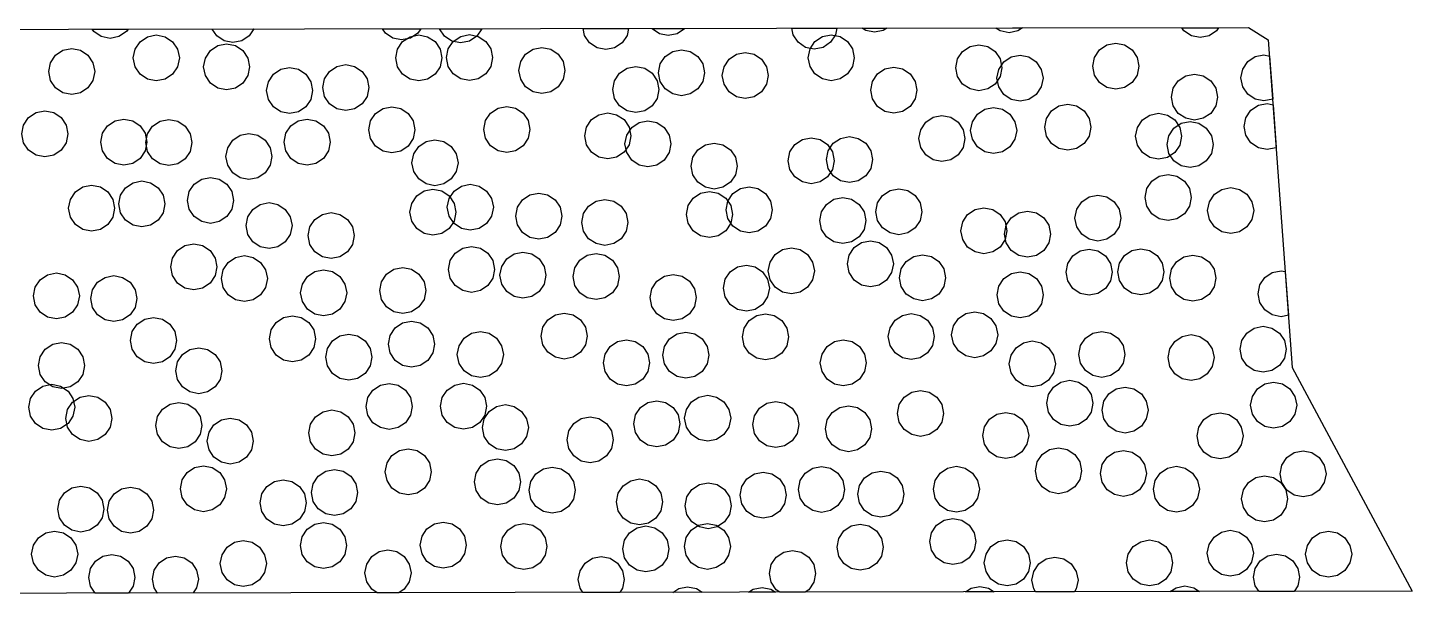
# Model space of a CAD drawing. Header units: millimetres. Extents: x 2 to 154, y 0 to 88.
# Drawn here: x 34.68 to 58.74, y 78.01 to 87.88 of the extents above; entities that cross this region are included whole.
import ezdxf

# ---------------------------------------------------------------- set-up
doc = ezdxf.new("R2010")
doc.units = ezdxf.units.MM
doc.layers.add('BORDER', color=3, linetype='Continuous')

msp = doc.modelspace()

# ---------------------------------------------------------------- linework, layer by layer
for points in [[(36.422, 87.856), (36.393, 87.813), (36.263, 87.726), (36.11, 87.696), (35.957, 87.726), (35.827, 87.813), (35.799, 87.856), (36.422, 87.856)], [(38.607, 87.859), (38.527, 87.74), (38.397, 87.653), (38.244, 87.623), (38.091, 87.653), (37.962, 87.74), (37.883, 87.858), (38.607, 87.859)], [(41.511, 87.863), (41.458, 87.785), (41.329, 87.698), (41.176, 87.668), (41.022, 87.698), (40.893, 87.785), (40.841, 87.862), (41.511, 87.863)], [(42.571, 87.864), (42.485, 87.735), (42.355, 87.648), (42.202, 87.618), (42.049, 87.648), (41.919, 87.735), (41.833, 87.863), (42.571, 87.864)], [(45.118, 87.868), (45.095, 87.748), (45.008, 87.619), (44.878, 87.532), (44.725, 87.501), (44.572, 87.532), (44.442, 87.619), (44.356, 87.748), (44.332, 87.867), (45.118, 87.868)], [(46.099, 87.869), (46.094, 87.862), (45.964, 87.775), (45.811, 87.745), (45.658, 87.775), (45.528, 87.862), (45.524, 87.868), (46.099, 87.869)], [(48.74, 87.872), (48.717, 87.757), (48.63, 87.627), (48.501, 87.54), (48.347, 87.51), (48.194, 87.54), (48.065, 87.627), (47.978, 87.757), (47.955, 87.871), (48.74, 87.872)], [(49.61, 87.874), (49.547, 87.831), (49.394, 87.801), (49.241, 87.831), (49.178, 87.873), (49.61, 87.874)], [(51.964, 87.877), (51.887, 87.825), (51.733, 87.794), (51.58, 87.825), (51.504, 87.876), (51.964, 87.877)], [(55.374, 87.881), (55.338, 87.827), (55.208, 87.741), (55.055, 87.71), (54.902, 87.741), (54.772, 87.827), (54.737, 87.88), (55.374, 87.881)], [(37.283, 87.201), (37.196, 87.072), (37.067, 86.985), (36.913, 86.955), (36.76, 86.985), (36.631, 87.072), (36.544, 87.201), (36.513, 87.355), (36.544, 87.508), (36.631, 87.637), (36.76, 87.724), (36.913, 87.755), (37.067, 87.724), (37.196, 87.637), (37.283, 87.508), (37.313, 87.355), (37.283, 87.201)], [(38.504, 87.048), (38.418, 86.918), (38.288, 86.831), (38.135, 86.801), (37.982, 86.831), (37.852, 86.918), (37.765, 87.048), (37.735, 87.201), (37.765, 87.354), (37.852, 87.484), (37.982, 87.57), (38.135, 87.601), (38.288, 87.57), (38.418, 87.484), (38.504, 87.354), (38.535, 87.201), (38.504, 87.048)], [(41.845, 87.203), (41.758, 87.073), (41.628, 86.986), (41.475, 86.956), (41.322, 86.986), (41.192, 87.073), (41.105, 87.203), (41.075, 87.356), (41.105, 87.509), (41.192, 87.639), (41.322, 87.725), (41.475, 87.756), (41.628, 87.725), (41.758, 87.639), (41.845, 87.509), (41.875, 87.356), (41.845, 87.203)], [(42.725, 87.208), (42.639, 87.079), (42.509, 86.992), (42.356, 86.961), (42.203, 86.992), (42.073, 87.079), (41.986, 87.208), (41.956, 87.361), (41.986, 87.515), (42.073, 87.644), (42.203, 87.731), (42.356, 87.761), (42.509, 87.731), (42.639, 87.644), (42.725, 87.515), (42.756, 87.361), (42.725, 87.208)], [(49.013, 87.207), (48.926, 87.077), (48.796, 86.99), (48.643, 86.96), (48.49, 86.99), (48.36, 87.077), (48.274, 87.207), (48.243, 87.36), (48.274, 87.513), (48.36, 87.643), (48.49, 87.729), (48.643, 87.76), (48.796, 87.729), (48.926, 87.643), (49.013, 87.513), (49.043, 87.36), (49.013, 87.207)], [(53.957, 87.058), (53.87, 86.928), (53.741, 86.842), (53.587, 86.811), (53.434, 86.842), (53.305, 86.928), (53.218, 87.058), (53.187, 87.211), (53.218, 87.364), (53.305, 87.494), (53.434, 87.581), (53.587, 87.611), (53.741, 87.581), (53.87, 87.494), (53.957, 87.364), (53.987, 87.211), (53.957, 87.058)], [(35.811, 86.965), (35.724, 86.835), (35.595, 86.748), (35.442, 86.718), (35.289, 86.748), (35.159, 86.835), (35.072, 86.965), (35.042, 87.118), (35.072, 87.271), (35.159, 87.401), (35.289, 87.488), (35.442, 87.518), (35.595, 87.488), (35.724, 87.401), (35.811, 87.271), (35.842, 87.118), (35.811, 86.965)], [(43.984, 86.986), (43.897, 86.856), (43.767, 86.769), (43.614, 86.739), (43.461, 86.769), (43.331, 86.856), (43.245, 86.986), (43.214, 87.139), (43.245, 87.292), (43.331, 87.422), (43.461, 87.508), (43.614, 87.539), (43.767, 87.508), (43.897, 87.422), (43.984, 87.292), (44.014, 87.139), (43.984, 86.986)], [(46.409, 86.946), (46.323, 86.816), (46.193, 86.73), (46.04, 86.699), (45.887, 86.73), (45.757, 86.816), (45.67, 86.946), (45.64, 87.099), (45.67, 87.252), (45.757, 87.382), (45.887, 87.469), (46.04, 87.499), (46.193, 87.469), (46.323, 87.382), (46.409, 87.252), (46.44, 87.099), (46.409, 86.946)], [(47.518, 86.897), (47.432, 86.767), (47.302, 86.68), (47.149, 86.65), (46.996, 86.68), (46.866, 86.767), (46.779, 86.897), (46.749, 87.05), (46.779, 87.203), (46.866, 87.333), (46.996, 87.42), (47.149, 87.45), (47.302, 87.42), (47.432, 87.333), (47.518, 87.203), (47.549, 87.05), (47.518, 86.897)], [(51.578, 87.032), (51.491, 86.902), (51.361, 86.816), (51.208, 86.785), (51.055, 86.816), (50.925, 86.902), (50.839, 87.032), (50.808, 87.185), (50.839, 87.338), (50.925, 87.468), (51.055, 87.555), (51.208, 87.585), (51.361, 87.555), (51.491, 87.468), (51.578, 87.338), (51.608, 87.185), (51.578, 87.032)], [(52.293, 86.851), (52.206, 86.721), (52.076, 86.635), (51.923, 86.604), (51.77, 86.635), (51.64, 86.721), (51.554, 86.851), (51.523, 87.004), (51.554, 87.157), (51.64, 87.287), (51.77, 87.374), (51.923, 87.404), (52.076, 87.374), (52.206, 87.287), (52.293, 87.157), (52.323, 87.004), (52.293, 86.851)], [(56.314, 86.638), (56.163, 86.608), (56.01, 86.639), (55.881, 86.725), (55.794, 86.855), (55.763, 87.008), (55.794, 87.161), (55.881, 87.291), (56.01, 87.378), (56.163, 87.408), (56.259, 87.389), (56.314, 86.638)], [(39.6, 86.635), (39.513, 86.505), (39.384, 86.419), (39.23, 86.388), (39.077, 86.419), (38.948, 86.505), (38.861, 86.635), (38.83, 86.788), (38.861, 86.941), (38.948, 87.071), (39.077, 87.158), (39.23, 87.188), (39.384, 87.158), (39.513, 87.071), (39.6, 86.941), (39.63, 86.788), (39.6, 86.635)], [(40.575, 86.686), (40.488, 86.556), (40.358, 86.47), (40.205, 86.439), (40.052, 86.47), (39.922, 86.556), (39.835, 86.686), (39.805, 86.839), (39.835, 86.992), (39.922, 87.122), (40.052, 87.209), (40.205, 87.239), (40.358, 87.209), (40.488, 87.122), (40.575, 86.992), (40.605, 86.839), (40.575, 86.686)], [(45.617, 86.653), (45.53, 86.523), (45.4, 86.436), (45.247, 86.406), (45.094, 86.436), (44.964, 86.523), (44.878, 86.653), (44.847, 86.806), (44.878, 86.959), (44.964, 87.088), (45.094, 87.175), (45.247, 87.206), (45.4, 87.175), (45.53, 87.088), (45.617, 86.959), (45.647, 86.806), (45.617, 86.653)], [(50.099, 86.642), (50.012, 86.513), (49.882, 86.426), (49.729, 86.395), (49.576, 86.426), (49.446, 86.513), (49.359, 86.642), (49.329, 86.795), (49.359, 86.948), (49.446, 87.078), (49.576, 87.165), (49.729, 87.195), (49.882, 87.165), (50.012, 87.078), (50.099, 86.948), (50.129, 86.795), (50.099, 86.642)], [(55.325, 86.522), (55.238, 86.392), (55.108, 86.306), (54.955, 86.275), (54.802, 86.306), (54.672, 86.392), (54.585, 86.522), (54.555, 86.675), (54.585, 86.828), (54.672, 86.958), (54.802, 87.045), (54.955, 87.075), (55.108, 87.045), (55.238, 86.958), (55.325, 86.828), (55.355, 86.675), (55.325, 86.522)], [(35.346, 85.882), (35.26, 85.753), (35.13, 85.666), (34.977, 85.635), (34.824, 85.666), (34.694, 85.753), (34.607, 85.882), (34.577, 86.035), (34.607, 86.188), (34.694, 86.318), (34.824, 86.405), (34.977, 86.435), (35.13, 86.405), (35.26, 86.318), (35.346, 86.188), (35.377, 86.035), (35.346, 85.882)], [(41.376, 85.954), (41.29, 85.824), (41.16, 85.737), (41.007, 85.707), (40.854, 85.737), (40.724, 85.824), (40.637, 85.954), (40.607, 86.107), (40.637, 86.26), (40.724, 86.39), (40.854, 86.477), (41.007, 86.507), (41.16, 86.477), (41.29, 86.39), (41.376, 86.26), (41.407, 86.107), (41.376, 85.954)], [(43.373, 85.96), (43.287, 85.83), (43.157, 85.743), (43.004, 85.713), (42.851, 85.743), (42.721, 85.83), (42.634, 85.96), (42.604, 86.113), (42.634, 86.266), (42.721, 86.396), (42.851, 86.482), (43.004, 86.513), (43.157, 86.482), (43.287, 86.396), (43.373, 86.266), (43.404, 86.113), (43.373, 85.96)], [(45.128, 85.847), (45.041, 85.717), (44.911, 85.63), (44.758, 85.6), (44.605, 85.63), (44.475, 85.717), (44.389, 85.847), (44.358, 86), (44.389, 86.153), (44.475, 86.283), (44.605, 86.369), (44.758, 86.4), (44.911, 86.369), (45.041, 86.283), (45.128, 86.153), (45.158, 86), (45.128, 85.847)], [(51.835, 85.941), (51.748, 85.811), (51.618, 85.724), (51.465, 85.694), (51.312, 85.724), (51.182, 85.811), (51.096, 85.941), (51.065, 86.094), (51.096, 86.247), (51.182, 86.377), (51.312, 86.463), (51.465, 86.494), (51.618, 86.463), (51.748, 86.377), (51.835, 86.247), (51.865, 86.094), (51.835, 85.941)], [(53.122, 85.998), (53.036, 85.868), (52.906, 85.781), (52.753, 85.751), (52.6, 85.781), (52.47, 85.868), (52.383, 85.998), (52.353, 86.151), (52.383, 86.304), (52.47, 86.434), (52.6, 86.52), (52.753, 86.551), (52.906, 86.52), (53.036, 86.434), (53.122, 86.304), (53.153, 86.151), (53.122, 85.998)], [(54.701, 85.841), (54.615, 85.711), (54.485, 85.624), (54.332, 85.594), (54.179, 85.624), (54.049, 85.711), (53.962, 85.841), (53.932, 85.994), (53.962, 86.147), (54.049, 86.277), (54.179, 86.363), (54.332, 86.394), (54.485, 86.363), (54.615, 86.277), (54.701, 86.147), (54.732, 85.994), (54.701, 85.841)], [(56.376, 85.797), (56.371, 85.794), (56.218, 85.764), (56.065, 85.794), (55.935, 85.881), (55.849, 86.011), (55.818, 86.164), (55.849, 86.317), (55.935, 86.447), (56.065, 86.533), (56.218, 86.564), (56.321, 86.543), (56.376, 85.797)], [(36.718, 85.739), (36.632, 85.609), (36.502, 85.522), (36.349, 85.492), (36.196, 85.522), (36.066, 85.609), (35.979, 85.739), (35.949, 85.892), (35.979, 86.045), (36.066, 86.174), (36.196, 86.261), (36.349, 86.292), (36.502, 86.261), (36.632, 86.174), (36.718, 86.045), (36.749, 85.892), (36.718, 85.739)], [(37.501, 85.731), (37.414, 85.601), (37.284, 85.514), (37.131, 85.484), (36.978, 85.514), (36.848, 85.601), (36.762, 85.731), (36.731, 85.884), (36.762, 86.037), (36.848, 86.167), (36.978, 86.254), (37.131, 86.284), (37.284, 86.254), (37.414, 86.167), (37.501, 86.037), (37.531, 85.884), (37.501, 85.731)], [(39.903, 85.738), (39.816, 85.609), (39.686, 85.522), (39.533, 85.492), (39.38, 85.522), (39.25, 85.609), (39.164, 85.738), (39.133, 85.892), (39.164, 86.045), (39.25, 86.174), (39.38, 86.261), (39.533, 86.292), (39.686, 86.261), (39.816, 86.174), (39.903, 86.045), (39.933, 85.892), (39.903, 85.738)], [(45.827, 85.709), (45.74, 85.579), (45.61, 85.493), (45.457, 85.462), (45.304, 85.493), (45.174, 85.579), (45.088, 85.709), (45.057, 85.862), (45.088, 86.015), (45.174, 86.145), (45.304, 86.232), (45.457, 86.262), (45.61, 86.232), (45.74, 86.145), (45.827, 86.015), (45.857, 85.862), (45.827, 85.709)], [(50.936, 85.801), (50.849, 85.671), (50.72, 85.585), (50.566, 85.554), (50.413, 85.585), (50.284, 85.671), (50.197, 85.801), (50.166, 85.954), (50.197, 86.107), (50.284, 86.237), (50.413, 86.324), (50.566, 86.354), (50.72, 86.324), (50.849, 86.237), (50.936, 86.107), (50.966, 85.954), (50.936, 85.801)], [(55.248, 85.696), (55.161, 85.566), (55.032, 85.48), (54.879, 85.449), (54.726, 85.48), (54.596, 85.566), (54.509, 85.696), (54.479, 85.849), (54.509, 86.002), (54.596, 86.132), (54.726, 86.219), (54.879, 86.249), (55.032, 86.219), (55.161, 86.132), (55.248, 86.002), (55.279, 85.849), (55.248, 85.696)], [(38.893, 85.489), (38.806, 85.359), (38.677, 85.273), (38.523, 85.242), (38.37, 85.273), (38.241, 85.359), (38.154, 85.489), (38.123, 85.642), (38.154, 85.795), (38.241, 85.925), (38.37, 86.012), (38.523, 86.042), (38.677, 86.012), (38.806, 85.925), (38.893, 85.795), (38.923, 85.642), (38.893, 85.489)], [(42.126, 85.381), (42.039, 85.251), (41.909, 85.165), (41.756, 85.134), (41.603, 85.165), (41.473, 85.251), (41.387, 85.381), (41.356, 85.534), (41.387, 85.687), (41.473, 85.817), (41.603, 85.904), (41.756, 85.934), (41.909, 85.904), (42.039, 85.817), (42.126, 85.687), (42.156, 85.534), (42.126, 85.381)], [(48.664, 85.416), (48.577, 85.286), (48.448, 85.199), (48.295, 85.169), (48.142, 85.199), (48.012, 85.286), (47.925, 85.416), (47.895, 85.569), (47.925, 85.722), (48.012, 85.851), (48.142, 85.938), (48.295, 85.969), (48.448, 85.938), (48.577, 85.851), (48.664, 85.722), (48.695, 85.569), (48.664, 85.416)], [(49.328, 85.435), (49.242, 85.305), (49.112, 85.218), (48.959, 85.188), (48.806, 85.218), (48.676, 85.305), (48.589, 85.435), (48.559, 85.588), (48.589, 85.741), (48.676, 85.871), (48.806, 85.957), (48.959, 85.988), (49.112, 85.957), (49.242, 85.871), (49.328, 85.741), (49.359, 85.588), (49.328, 85.435)], [(46.978, 85.323), (46.891, 85.193), (46.761, 85.107), (46.608, 85.076), (46.455, 85.107), (46.326, 85.193), (46.239, 85.323), (46.208, 85.476), (46.239, 85.629), (46.326, 85.759), (46.455, 85.846), (46.608, 85.876), (46.761, 85.846), (46.891, 85.759), (46.978, 85.629), (47.008, 85.476), (46.978, 85.323)], [(37.031, 84.663), (36.944, 84.533), (36.814, 84.446), (36.661, 84.416), (36.508, 84.446), (36.379, 84.533), (36.292, 84.663), (36.261, 84.816), (36.292, 84.969), (36.379, 85.098), (36.508, 85.185), (36.661, 85.216), (36.814, 85.185), (36.944, 85.098), (37.031, 84.969), (37.061, 84.816), (37.031, 84.663)], [(38.223, 84.726), (38.136, 84.596), (38.007, 84.509), (37.854, 84.479), (37.701, 84.509), (37.571, 84.596), (37.484, 84.726), (37.454, 84.879), (37.484, 85.032), (37.571, 85.162), (37.701, 85.248), (37.854, 85.279), (38.007, 85.248), (38.136, 85.162), (38.223, 85.032), (38.254, 84.879), (38.223, 84.726)], [(54.866, 84.777), (54.78, 84.647), (54.65, 84.56), (54.497, 84.53), (54.344, 84.56), (54.214, 84.647), (54.127, 84.777), (54.097, 84.93), (54.127, 85.083), (54.214, 85.212), (54.344, 85.299), (54.497, 85.33), (54.65, 85.299), (54.78, 85.212), (54.866, 85.083), (54.897, 84.93), (54.866, 84.777)], [(36.159, 84.589), (36.072, 84.46), (35.942, 84.373), (35.789, 84.343), (35.636, 84.373), (35.506, 84.46), (35.42, 84.589), (35.389, 84.743), (35.42, 84.896), (35.506, 85.025), (35.636, 85.112), (35.789, 85.143), (35.942, 85.112), (36.072, 85.025), (36.159, 84.896), (36.189, 84.743), (36.159, 84.589)], [(42.091, 84.519), (42.004, 84.389), (41.874, 84.302), (41.721, 84.272), (41.568, 84.302), (41.438, 84.389), (41.352, 84.519), (41.321, 84.672), (41.352, 84.825), (41.438, 84.955), (41.568, 85.042), (41.721, 85.072), (41.874, 85.042), (42.004, 84.955), (42.091, 84.825), (42.121, 84.672), (42.091, 84.519)], [(42.74, 84.605), (42.653, 84.476), (42.524, 84.389), (42.37, 84.359), (42.217, 84.389), (42.088, 84.476), (42.001, 84.605), (41.97, 84.759), (42.001, 84.912), (42.088, 85.041), (42.217, 85.128), (42.37, 85.159), (42.524, 85.128), (42.653, 85.041), (42.74, 84.912), (42.77, 84.759), (42.74, 84.605)], [(43.93, 84.452), (43.843, 84.323), (43.713, 84.236), (43.56, 84.206), (43.407, 84.236), (43.278, 84.323), (43.191, 84.452), (43.16, 84.606), (43.191, 84.759), (43.278, 84.888), (43.407, 84.975), (43.56, 85.006), (43.713, 84.975), (43.843, 84.888), (43.93, 84.759), (43.96, 84.606), (43.93, 84.452)], [(46.895, 84.481), (46.808, 84.351), (46.678, 84.265), (46.525, 84.234), (46.372, 84.265), (46.242, 84.351), (46.155, 84.481), (46.125, 84.634), (46.155, 84.787), (46.242, 84.917), (46.372, 85.004), (46.525, 85.034), (46.678, 85.004), (46.808, 84.917), (46.895, 84.787), (46.925, 84.634), (46.895, 84.481)], [(47.586, 84.562), (47.499, 84.432), (47.369, 84.345), (47.216, 84.315), (47.063, 84.345), (46.933, 84.432), (46.847, 84.562), (46.816, 84.715), (46.847, 84.868), (46.933, 84.997), (47.063, 85.084), (47.216, 85.115), (47.369, 85.084), (47.499, 84.997), (47.586, 84.868), (47.616, 84.715), (47.586, 84.562)], [(50.187, 84.529), (50.101, 84.4), (49.971, 84.313), (49.818, 84.282), (49.665, 84.313), (49.535, 84.4), (49.448, 84.529), (49.418, 84.682), (49.448, 84.836), (49.535, 84.965), (49.665, 85.052), (49.818, 85.082), (49.971, 85.052), (50.101, 84.965), (50.187, 84.836), (50.218, 84.682), (50.187, 84.529)], [(53.647, 84.419), (53.561, 84.29), (53.431, 84.203), (53.278, 84.172), (53.125, 84.203), (52.995, 84.29), (52.908, 84.419), (52.878, 84.572), (52.908, 84.726), (52.995, 84.855), (53.125, 84.942), (53.278, 84.972), (53.431, 84.942), (53.561, 84.855), (53.647, 84.726), (53.678, 84.572), (53.647, 84.419)], [(55.954, 84.548), (55.867, 84.418), (55.737, 84.331), (55.584, 84.301), (55.431, 84.331), (55.301, 84.418), (55.215, 84.548), (55.184, 84.701), (55.215, 84.854), (55.301, 84.984), (55.431, 85.07), (55.584, 85.101), (55.737, 85.07), (55.867, 84.984), (55.954, 84.854), (55.984, 84.701), (55.954, 84.548)], [(39.241, 84.287), (39.154, 84.157), (39.025, 84.071), (38.872, 84.04), (38.719, 84.071), (38.589, 84.157), (38.502, 84.287), (38.472, 84.44), (38.502, 84.593), (38.589, 84.723), (38.719, 84.81), (38.872, 84.84), (39.025, 84.81), (39.154, 84.723), (39.241, 84.593), (39.272, 84.44), (39.241, 84.287)], [(45.078, 84.343), (44.992, 84.213), (44.862, 84.127), (44.709, 84.096), (44.556, 84.127), (44.426, 84.213), (44.339, 84.343), (44.309, 84.496), (44.339, 84.649), (44.426, 84.779), (44.556, 84.866), (44.709, 84.896), (44.862, 84.866), (44.992, 84.779), (45.078, 84.649), (45.109, 84.496), (45.078, 84.343)], [(49.212, 84.375), (49.125, 84.245), (48.995, 84.158), (48.842, 84.128), (48.689, 84.158), (48.559, 84.245), (48.473, 84.375), (48.442, 84.528), (48.473, 84.681), (48.559, 84.81), (48.689, 84.897), (48.842, 84.928), (48.995, 84.897), (49.125, 84.81), (49.212, 84.681), (49.242, 84.528), (49.212, 84.375)], [(51.666, 84.198), (51.579, 84.068), (51.449, 83.982), (51.296, 83.951), (51.143, 83.982), (51.013, 84.068), (50.927, 84.198), (50.896, 84.351), (50.927, 84.504), (51.013, 84.634), (51.143, 84.721), (51.296, 84.751), (51.449, 84.721), (51.579, 84.634), (51.666, 84.504), (51.696, 84.351), (51.666, 84.198)], [(40.322, 84.114), (40.235, 83.984), (40.105, 83.897), (39.952, 83.867), (39.799, 83.897), (39.669, 83.984), (39.583, 84.114), (39.552, 84.267), (39.583, 84.42), (39.669, 84.549), (39.799, 84.636), (39.952, 84.667), (40.105, 84.636), (40.235, 84.549), (40.322, 84.42), (40.352, 84.267), (40.322, 84.114)], [(52.423, 84.139), (52.336, 84.009), (52.207, 83.922), (52.053, 83.892), (51.9, 83.922), (51.771, 84.009), (51.684, 84.139), (51.653, 84.292), (51.684, 84.445), (51.771, 84.575), (51.9, 84.661), (52.053, 84.692), (52.207, 84.661), (52.336, 84.575), (52.423, 84.445), (52.453, 84.292), (52.423, 84.139)], [(37.933, 83.57), (37.846, 83.44), (37.716, 83.353), (37.563, 83.323), (37.41, 83.353), (37.28, 83.44), (37.194, 83.57), (37.163, 83.723), (37.194, 83.876), (37.28, 84.006), (37.41, 84.093), (37.563, 84.123), (37.716, 84.093), (37.846, 84.006), (37.933, 83.876), (37.963, 83.723), (37.933, 83.57)], [(42.76, 83.526), (42.673, 83.396), (42.544, 83.309), (42.391, 83.279), (42.238, 83.309), (42.108, 83.396), (42.021, 83.526), (41.991, 83.679), (42.021, 83.832), (42.108, 83.961), (42.238, 84.048), (42.391, 84.079), (42.544, 84.048), (42.673, 83.961), (42.76, 83.832), (42.791, 83.679), (42.76, 83.526)], [(48.319, 83.499), (48.232, 83.369), (48.102, 83.282), (47.949, 83.252), (47.796, 83.282), (47.666, 83.369), (47.579, 83.499), (47.549, 83.652), (47.579, 83.805), (47.666, 83.935), (47.796, 84.022), (47.949, 84.052), (48.102, 84.022), (48.232, 83.935), (48.319, 83.805), (48.349, 83.652), (48.319, 83.499)], [(49.692, 83.623), (49.605, 83.493), (49.475, 83.406), (49.322, 83.376), (49.169, 83.406), (49.04, 83.493), (48.953, 83.623), (48.922, 83.776), (48.953, 83.929), (49.04, 84.059), (49.169, 84.145), (49.322, 84.176), (49.475, 84.145), (49.605, 84.059), (49.692, 83.929), (49.722, 83.776), (49.692, 83.623)], [(53.493, 83.477), (53.406, 83.347), (53.276, 83.26), (53.123, 83.23), (52.97, 83.26), (52.841, 83.347), (52.754, 83.477), (52.723, 83.63), (52.754, 83.783), (52.841, 83.913), (52.97, 83.999), (53.123, 84.03), (53.276, 83.999), (53.406, 83.913), (53.493, 83.783), (53.523, 83.63), (53.493, 83.477)], [(54.392, 83.483), (54.305, 83.353), (54.175, 83.266), (54.022, 83.236), (53.869, 83.266), (53.739, 83.353), (53.653, 83.483), (53.622, 83.636), (53.653, 83.789), (53.739, 83.919), (53.869, 84.005), (54.022, 84.036), (54.175, 84.005), (54.305, 83.919), (54.392, 83.789), (54.422, 83.636), (54.392, 83.483)], [(38.813, 83.365), (38.726, 83.235), (38.597, 83.148), (38.444, 83.118), (38.29, 83.148), (38.161, 83.235), (38.074, 83.365), (38.044, 83.518), (38.074, 83.671), (38.161, 83.801), (38.29, 83.887), (38.444, 83.918), (38.597, 83.887), (38.726, 83.801), (38.813, 83.671), (38.844, 83.518), (38.813, 83.365)], [(43.655, 83.424), (43.568, 83.294), (43.438, 83.208), (43.285, 83.177), (43.132, 83.208), (43.002, 83.294), (42.916, 83.424), (42.885, 83.577), (42.916, 83.73), (43.002, 83.86), (43.132, 83.947), (43.285, 83.977), (43.438, 83.947), (43.568, 83.86), (43.655, 83.73), (43.685, 83.577), (43.655, 83.424)], [(44.926, 83.401), (44.839, 83.271), (44.709, 83.185), (44.556, 83.154), (44.403, 83.185), (44.273, 83.271), (44.187, 83.401), (44.156, 83.554), (44.187, 83.707), (44.273, 83.837), (44.403, 83.924), (44.556, 83.954), (44.709, 83.924), (44.839, 83.837), (44.926, 83.707), (44.956, 83.554), (44.926, 83.401)], [(47.537, 83.199), (47.45, 83.07), (47.321, 82.983), (47.168, 82.952), (47.014, 82.983), (46.885, 83.07), (46.798, 83.199), (46.768, 83.352), (46.798, 83.506), (46.885, 83.635), (47.014, 83.722), (47.168, 83.752), (47.321, 83.722), (47.45, 83.635), (47.537, 83.506), (47.568, 83.352), (47.537, 83.199)], [(50.599, 83.38), (50.512, 83.25), (50.383, 83.164), (50.229, 83.133), (50.076, 83.164), (49.947, 83.25), (49.86, 83.38), (49.829, 83.533), (49.86, 83.686), (49.947, 83.816), (50.076, 83.903), (50.229, 83.933), (50.383, 83.903), (50.512, 83.816), (50.599, 83.686), (50.629, 83.533), (50.599, 83.38)], [(55.295, 83.374), (55.208, 83.244), (55.079, 83.158), (54.926, 83.127), (54.772, 83.158), (54.643, 83.244), (54.556, 83.374), (54.526, 83.527), (54.556, 83.68), (54.643, 83.81), (54.772, 83.897), (54.926, 83.927), (55.079, 83.897), (55.208, 83.81), (55.295, 83.68), (55.326, 83.527), (55.295, 83.374)], [(35.545, 83.064), (35.459, 82.934), (35.329, 82.847), (35.176, 82.817), (35.023, 82.847), (34.893, 82.934), (34.806, 83.064), (34.776, 83.217), (34.806, 83.37), (34.893, 83.5), (35.023, 83.586), (35.176, 83.617), (35.329, 83.586), (35.459, 83.5), (35.545, 83.37), (35.576, 83.217), (35.545, 83.064)], [(36.544, 83.018), (36.458, 82.888), (36.328, 82.801), (36.175, 82.771), (36.022, 82.801), (35.892, 82.888), (35.805, 83.018), (35.775, 83.171), (35.805, 83.324), (35.892, 83.454), (36.022, 83.54), (36.175, 83.571), (36.328, 83.54), (36.458, 83.454), (36.544, 83.324), (36.575, 83.171), (36.544, 83.018)], [(40.19, 83.118), (40.103, 82.988), (39.974, 82.902), (39.821, 82.871), (39.668, 82.902), (39.538, 82.988), (39.451, 83.118), (39.421, 83.271), (39.451, 83.424), (39.538, 83.554), (39.668, 83.641), (39.821, 83.671), (39.974, 83.641), (40.103, 83.554), (40.19, 83.424), (40.221, 83.271), (40.19, 83.118)], [(41.565, 83.157), (41.478, 83.027), (41.349, 82.94), (41.195, 82.91), (41.042, 82.94), (40.913, 83.027), (40.826, 83.157), (40.795, 83.31), (40.826, 83.463), (40.913, 83.593), (41.042, 83.68), (41.195, 83.71), (41.349, 83.68), (41.478, 83.593), (41.565, 83.463), (41.595, 83.31), (41.565, 83.157)], [(46.266, 83.036), (46.18, 82.907), (46.05, 82.82), (45.897, 82.789), (45.744, 82.82), (45.614, 82.907), (45.527, 83.036), (45.497, 83.189), (45.527, 83.343), (45.614, 83.472), (45.744, 83.559), (45.897, 83.589), (46.05, 83.559), (46.18, 83.472), (46.266, 83.343), (46.297, 83.189), (46.266, 83.036)], [(52.295, 83.082), (52.208, 82.952), (52.079, 82.866), (51.926, 82.835), (51.773, 82.866), (51.643, 82.952), (51.556, 83.082), (51.526, 83.235), (51.556, 83.388), (51.643, 83.518), (51.773, 83.605), (51.926, 83.635), (52.079, 83.605), (52.208, 83.518), (52.295, 83.388), (52.326, 83.235), (52.295, 83.082)], [(56.589, 82.882), (56.46, 82.856), (56.307, 82.887), (56.177, 82.974), (56.091, 83.103), (56.06, 83.256), (56.091, 83.409), (56.177, 83.539), (56.307, 83.626), (56.46, 83.656), (56.533, 83.642), (56.589, 82.882)], [(37.234, 82.29), (37.147, 82.16), (37.018, 82.074), (36.864, 82.043), (36.711, 82.074), (36.582, 82.16), (36.495, 82.29), (36.464, 82.443), (36.495, 82.596), (36.582, 82.726), (36.711, 82.813), (36.864, 82.843), (37.018, 82.813), (37.147, 82.726), (37.234, 82.596), (37.264, 82.443), (37.234, 82.29)], [(39.648, 82.319), (39.561, 82.189), (39.431, 82.102), (39.278, 82.072), (39.125, 82.102), (38.995, 82.189), (38.909, 82.319), (38.878, 82.472), (38.909, 82.625), (38.995, 82.754), (39.125, 82.841), (39.278, 82.872), (39.431, 82.841), (39.561, 82.754), (39.648, 82.625), (39.678, 82.472), (39.648, 82.319)], [(41.716, 82.225), (41.63, 82.096), (41.5, 82.009), (41.347, 81.978), (41.194, 82.009), (41.064, 82.096), (40.977, 82.225), (40.947, 82.378), (40.977, 82.531), (41.064, 82.661), (41.194, 82.748), (41.347, 82.778), (41.5, 82.748), (41.63, 82.661), (41.716, 82.531), (41.747, 82.378), (41.716, 82.225)], [(44.371, 82.367), (44.284, 82.238), (44.155, 82.151), (44.001, 82.12), (43.848, 82.151), (43.719, 82.238), (43.632, 82.367), (43.601, 82.52), (43.632, 82.674), (43.719, 82.803), (43.848, 82.89), (44.001, 82.92), (44.155, 82.89), (44.284, 82.803), (44.371, 82.674), (44.401, 82.52), (44.371, 82.367)], [(47.87, 82.352), (47.783, 82.222), (47.653, 82.136), (47.5, 82.105), (47.347, 82.136), (47.217, 82.222), (47.13, 82.352), (47.1, 82.505), (47.13, 82.658), (47.217, 82.788), (47.347, 82.875), (47.5, 82.905), (47.653, 82.875), (47.783, 82.788), (47.87, 82.658), (47.9, 82.505), (47.87, 82.352)], [(50.403, 82.357), (50.316, 82.227), (50.186, 82.14), (50.033, 82.11), (49.88, 82.14), (49.751, 82.227), (49.664, 82.357), (49.633, 82.51), (49.664, 82.663), (49.751, 82.793), (49.88, 82.879), (50.033, 82.91), (50.186, 82.879), (50.316, 82.793), (50.403, 82.663), (50.433, 82.51), (50.403, 82.357)], [(51.505, 82.39), (51.418, 82.26), (51.288, 82.173), (51.135, 82.143), (50.982, 82.173), (50.852, 82.26), (50.766, 82.39), (50.735, 82.543), (50.766, 82.696), (50.852, 82.826), (50.982, 82.912), (51.135, 82.943), (51.288, 82.912), (51.418, 82.826), (51.505, 82.696), (51.535, 82.543), (51.505, 82.39)], [(40.628, 82), (40.541, 81.87), (40.411, 81.783), (40.258, 81.753), (40.105, 81.783), (39.976, 81.87), (39.889, 82), (39.858, 82.153), (39.889, 82.306), (39.976, 82.436), (40.105, 82.522), (40.258, 82.553), (40.411, 82.522), (40.541, 82.436), (40.628, 82.306), (40.658, 82.153), (40.628, 82)], [(42.913, 82.044), (42.827, 81.914), (42.697, 81.827), (42.544, 81.797), (42.391, 81.827), (42.261, 81.914), (42.174, 82.044), (42.144, 82.197), (42.174, 82.35), (42.261, 82.48), (42.391, 82.567), (42.544, 82.597), (42.697, 82.567), (42.827, 82.48), (42.913, 82.35), (42.944, 82.197), (42.913, 82.044)], [(46.485, 82.034), (46.399, 81.905), (46.269, 81.818), (46.116, 81.787), (45.963, 81.818), (45.833, 81.905), (45.746, 82.034), (45.716, 82.187), (45.746, 82.34), (45.833, 82.47), (45.963, 82.557), (46.116, 82.587), (46.269, 82.557), (46.399, 82.47), (46.485, 82.34), (46.516, 82.187), (46.485, 82.034)], [(53.714, 82.048), (53.627, 81.918), (53.497, 81.831), (53.344, 81.801), (53.191, 81.831), (53.062, 81.918), (52.975, 82.048), (52.944, 82.201), (52.975, 82.354), (53.062, 82.484), (53.191, 82.57), (53.344, 82.601), (53.497, 82.57), (53.627, 82.484), (53.714, 82.354), (53.744, 82.201), (53.714, 82.048)], [(55.264, 81.991), (55.178, 81.861), (55.048, 81.774), (54.895, 81.744), (54.742, 81.774), (54.612, 81.861), (54.525, 81.991), (54.495, 82.144), (54.525, 82.297), (54.612, 82.427), (54.742, 82.513), (54.895, 82.544), (55.048, 82.513), (55.178, 82.427), (55.264, 82.297), (55.295, 82.144), (55.264, 81.991)], [(56.518, 82.136), (56.431, 82.006), (56.301, 81.919), (56.148, 81.889), (55.995, 81.919), (55.865, 82.006), (55.778, 82.136), (55.748, 82.289), (55.778, 82.442), (55.865, 82.572), (55.995, 82.659), (56.148, 82.689), (56.301, 82.659), (56.431, 82.572), (56.518, 82.442), (56.548, 82.289), (56.518, 82.136)], [(35.635, 81.853), (35.548, 81.724), (35.418, 81.637), (35.265, 81.606), (35.112, 81.637), (34.982, 81.724), (34.896, 81.853), (34.865, 82.006), (34.896, 82.16), (34.982, 82.289), (35.112, 82.376), (35.265, 82.406), (35.418, 82.376), (35.548, 82.289), (35.635, 82.16), (35.665, 82.006), (35.635, 81.853)], [(38.02, 81.764), (37.934, 81.635), (37.804, 81.548), (37.651, 81.517), (37.498, 81.548), (37.368, 81.635), (37.281, 81.764), (37.251, 81.917), (37.281, 82.071), (37.368, 82.2), (37.498, 82.287), (37.651, 82.317), (37.804, 82.287), (37.934, 82.2), (38.02, 82.071), (38.051, 81.917), (38.02, 81.764)], [(45.453, 81.901), (45.366, 81.771), (45.236, 81.685), (45.083, 81.654), (44.93, 81.685), (44.801, 81.771), (44.714, 81.901), (44.683, 82.054), (44.714, 82.207), (44.801, 82.337), (44.93, 82.424), (45.083, 82.454), (45.236, 82.424), (45.366, 82.337), (45.453, 82.207), (45.483, 82.054), (45.453, 81.901)], [(49.221, 81.901), (49.135, 81.771), (49.005, 81.684), (48.852, 81.654), (48.699, 81.684), (48.569, 81.771), (48.482, 81.901), (48.452, 82.054), (48.482, 82.207), (48.569, 82.337), (48.699, 82.424), (48.852, 82.454), (49.005, 82.424), (49.135, 82.337), (49.221, 82.207), (49.252, 82.054), (49.221, 81.901)], [(52.507, 81.881), (52.42, 81.751), (52.29, 81.664), (52.137, 81.634), (51.984, 81.664), (51.854, 81.751), (51.768, 81.881), (51.737, 82.034), (51.768, 82.187), (51.854, 82.316), (51.984, 82.403), (52.137, 82.434), (52.29, 82.403), (52.42, 82.316), (52.507, 82.187), (52.537, 82.034), (52.507, 81.881)], [(35.464, 81.127), (35.378, 80.998), (35.248, 80.911), (35.095, 80.881), (34.942, 80.911), (34.812, 80.998), (34.725, 81.127), (34.695, 81.281), (34.725, 81.434), (34.812, 81.563), (34.942, 81.65), (35.095, 81.681), (35.248, 81.65), (35.378, 81.563), (35.464, 81.434), (35.495, 81.281), (35.464, 81.127)], [(41.33, 81.143), (41.243, 81.013), (41.114, 80.927), (40.961, 80.896), (40.808, 80.927), (40.678, 81.013), (40.591, 81.143), (40.561, 81.296), (40.591, 81.449), (40.678, 81.579), (40.808, 81.666), (40.961, 81.696), (41.114, 81.666), (41.243, 81.579), (41.33, 81.449), (41.361, 81.296), (41.33, 81.143)], [(42.621, 81.145), (42.534, 81.015), (42.405, 80.928), (42.252, 80.898), (42.099, 80.928), (41.969, 81.015), (41.882, 81.145), (41.852, 81.298), (41.882, 81.451), (41.969, 81.581), (42.099, 81.667), (42.252, 81.698), (42.405, 81.667), (42.534, 81.581), (42.621, 81.451), (42.652, 81.298), (42.621, 81.145)], [(50.564, 81.022), (50.477, 80.892), (50.347, 80.805), (50.194, 80.775), (50.041, 80.805), (49.911, 80.892), (49.825, 81.022), (49.794, 81.175), (49.825, 81.328), (49.911, 81.458), (50.041, 81.544), (50.194, 81.575), (50.347, 81.544), (50.477, 81.458), (50.564, 81.328), (50.594, 81.175), (50.564, 81.022)], [(53.158, 81.197), (53.071, 81.067), (52.941, 80.981), (52.788, 80.95), (52.635, 80.981), (52.505, 81.067), (52.419, 81.197), (52.388, 81.35), (52.419, 81.503), (52.505, 81.633), (52.635, 81.72), (52.788, 81.75), (52.941, 81.72), (53.071, 81.633), (53.158, 81.503), (53.188, 81.35), (53.158, 81.197)], [(54.118, 81.08), (54.032, 80.951), (53.902, 80.864), (53.749, 80.833), (53.596, 80.864), (53.466, 80.951), (53.379, 81.08), (53.349, 81.233), (53.379, 81.386), (53.466, 81.516), (53.596, 81.603), (53.749, 81.633), (53.902, 81.603), (54.032, 81.516), (54.118, 81.386), (54.149, 81.233), (54.118, 81.08)], [(56.701, 81.163), (56.614, 81.033), (56.484, 80.947), (56.331, 80.916), (56.178, 80.947), (56.049, 81.033), (55.962, 81.163), (55.931, 81.316), (55.962, 81.469), (56.049, 81.599), (56.178, 81.686), (56.331, 81.716), (56.484, 81.686), (56.614, 81.599), (56.701, 81.469), (56.731, 81.316), (56.701, 81.163)], [(36.11, 80.935), (36.024, 80.805), (35.894, 80.719), (35.741, 80.688), (35.588, 80.719), (35.458, 80.805), (35.371, 80.935), (35.341, 81.088), (35.371, 81.241), (35.458, 81.371), (35.588, 81.458), (35.741, 81.488), (35.894, 81.458), (36.024, 81.371), (36.11, 81.241), (36.141, 81.088), (36.11, 80.935)], [(37.674, 80.813), (37.588, 80.683), (37.458, 80.596), (37.305, 80.566), (37.152, 80.596), (37.022, 80.683), (36.935, 80.813), (36.905, 80.966), (36.935, 81.119), (37.022, 81.249), (37.152, 81.335), (37.305, 81.366), (37.458, 81.335), (37.588, 81.249), (37.674, 81.119), (37.705, 80.966), (37.674, 80.813)], [(45.98, 80.841), (45.893, 80.712), (45.763, 80.625), (45.61, 80.594), (45.457, 80.625), (45.327, 80.712), (45.241, 80.841), (45.21, 80.994), (45.241, 81.148), (45.327, 81.277), (45.457, 81.364), (45.61, 81.394), (45.763, 81.364), (45.893, 81.277), (45.98, 81.148), (46.01, 80.994), (45.98, 80.841)], [(46.865, 80.937), (46.778, 80.807), (46.648, 80.72), (46.495, 80.69), (46.342, 80.72), (46.212, 80.807), (46.126, 80.937), (46.095, 81.09), (46.126, 81.243), (46.212, 81.373), (46.342, 81.459), (46.495, 81.49), (46.648, 81.459), (46.778, 81.373), (46.865, 81.243), (46.895, 81.09), (46.865, 80.937)], [(48.048, 80.828), (47.961, 80.698), (47.831, 80.612), (47.678, 80.581), (47.525, 80.612), (47.395, 80.698), (47.309, 80.828), (47.278, 80.981), (47.309, 81.134), (47.395, 81.264), (47.525, 81.351), (47.678, 81.381), (47.831, 81.351), (47.961, 81.264), (48.048, 81.134), (48.078, 80.981), (48.048, 80.828)], [(38.568, 80.541), (38.481, 80.411), (38.351, 80.325), (38.198, 80.294), (38.045, 80.325), (37.915, 80.411), (37.829, 80.541), (37.798, 80.694), (37.829, 80.847), (37.915, 80.977), (38.045, 81.064), (38.198, 81.094), (38.351, 81.064), (38.481, 80.977), (38.568, 80.847), (38.598, 80.694), (38.568, 80.541)], [(40.333, 80.681), (40.247, 80.551), (40.117, 80.464), (39.964, 80.434), (39.811, 80.464), (39.681, 80.551), (39.594, 80.681), (39.564, 80.834), (39.594, 80.987), (39.681, 81.117), (39.811, 81.203), (39.964, 81.234), (40.117, 81.203), (40.247, 81.117), (40.333, 80.987), (40.364, 80.834), (40.333, 80.681)], [(43.349, 80.774), (43.262, 80.644), (43.132, 80.558), (42.979, 80.527), (42.826, 80.558), (42.697, 80.644), (42.61, 80.774), (42.579, 80.927), (42.61, 81.08), (42.697, 81.21), (42.826, 81.297), (42.979, 81.327), (43.132, 81.297), (43.262, 81.21), (43.349, 81.08), (43.379, 80.927), (43.349, 80.774)], [(44.822, 80.564), (44.735, 80.434), (44.605, 80.347), (44.452, 80.317), (44.299, 80.347), (44.17, 80.434), (44.083, 80.564), (44.052, 80.717), (44.083, 80.87), (44.17, 81), (44.299, 81.086), (44.452, 81.117), (44.605, 81.086), (44.735, 81), (44.822, 80.87), (44.852, 80.717), (44.822, 80.564)], [(49.312, 80.756), (49.226, 80.626), (49.096, 80.539), (48.943, 80.509), (48.79, 80.539), (48.66, 80.626), (48.573, 80.756), (48.543, 80.909), (48.573, 81.062), (48.66, 81.192), (48.79, 81.278), (48.943, 81.309), (49.096, 81.278), (49.226, 81.192), (49.312, 81.062), (49.343, 80.909), (49.312, 80.756)], [(52.044, 80.638), (51.957, 80.508), (51.827, 80.422), (51.674, 80.391), (51.521, 80.422), (51.391, 80.508), (51.304, 80.638), (51.274, 80.791), (51.304, 80.944), (51.391, 81.074), (51.521, 81.161), (51.674, 81.191), (51.827, 81.161), (51.957, 81.074), (52.044, 80.944), (52.074, 80.791), (52.044, 80.638)], [(55.769, 80.631), (55.683, 80.501), (55.553, 80.414), (55.4, 80.384), (55.247, 80.414), (55.117, 80.501), (55.03, 80.631), (55, 80.784), (55.03, 80.937), (55.117, 81.067), (55.247, 81.153), (55.4, 81.184), (55.553, 81.153), (55.683, 81.067), (55.769, 80.937), (55.8, 80.784), (55.769, 80.631)], [(41.661, 80.007), (41.574, 79.877), (41.444, 79.79), (41.291, 79.76), (41.138, 79.79), (41.008, 79.877), (40.922, 80.007), (40.891, 80.16), (40.922, 80.313), (41.008, 80.443), (41.138, 80.529), (41.291, 80.56), (41.444, 80.529), (41.574, 80.443), (41.661, 80.313), (41.691, 80.16), (41.661, 80.007)], [(43.211, 79.832), (43.125, 79.702), (42.995, 79.616), (42.842, 79.585), (42.689, 79.616), (42.559, 79.702), (42.472, 79.832), (42.442, 79.985), (42.472, 80.138), (42.559, 80.268), (42.689, 80.355), (42.842, 80.385), (42.995, 80.355), (43.125, 80.268), (43.211, 80.138), (43.242, 79.985), (43.211, 79.832)], [(52.96, 80.025), (52.873, 79.895), (52.743, 79.809), (52.59, 79.778), (52.437, 79.809), (52.307, 79.895), (52.221, 80.025), (52.19, 80.178), (52.221, 80.331), (52.307, 80.461), (52.437, 80.548), (52.59, 80.578), (52.743, 80.548), (52.873, 80.461), (52.96, 80.331), (52.99, 80.178), (52.96, 80.025)], [(54.089, 79.978), (54.002, 79.848), (53.872, 79.762), (53.719, 79.731), (53.566, 79.762), (53.436, 79.848), (53.349, 79.978), (53.319, 80.131), (53.349, 80.284), (53.436, 80.414), (53.566, 80.501), (53.719, 80.531), (53.872, 80.501), (54.002, 80.414), (54.089, 80.284), (54.119, 80.131), (54.089, 79.978)], [(57.211, 79.971), (57.124, 79.841), (56.995, 79.755), (56.842, 79.724), (56.688, 79.755), (56.559, 79.841), (56.472, 79.971), (56.442, 80.124), (56.472, 80.277), (56.559, 80.407), (56.688, 80.494), (56.842, 80.524), (56.995, 80.494), (57.124, 80.407), (57.211, 80.277), (57.242, 80.124), (57.211, 79.971)], [(38.1, 79.712), (38.014, 79.582), (37.884, 79.496), (37.731, 79.465), (37.578, 79.496), (37.448, 79.582), (37.361, 79.712), (37.331, 79.865), (37.361, 80.018), (37.448, 80.148), (37.578, 80.235), (37.731, 80.265), (37.884, 80.235), (38.014, 80.148), (38.1, 80.018), (38.131, 79.865), (38.1, 79.712)], [(40.379, 79.645), (40.292, 79.515), (40.162, 79.428), (40.009, 79.398), (39.856, 79.428), (39.727, 79.515), (39.64, 79.645), (39.609, 79.798), (39.64, 79.951), (39.727, 80.081), (39.856, 80.168), (40.009, 80.198), (40.162, 80.168), (40.292, 80.081), (40.379, 79.951), (40.409, 79.798), (40.379, 79.645)], [(44.162, 79.685), (44.076, 79.555), (43.946, 79.469), (43.793, 79.438), (43.64, 79.469), (43.51, 79.555), (43.423, 79.685), (43.393, 79.838), (43.423, 79.991), (43.51, 80.121), (43.64, 80.208), (43.793, 80.238), (43.946, 80.208), (44.076, 80.121), (44.162, 79.991), (44.193, 79.838), (44.162, 79.685)], [(47.829, 79.6), (47.742, 79.47), (47.612, 79.383), (47.459, 79.353), (47.306, 79.383), (47.176, 79.47), (47.09, 79.6), (47.059, 79.753), (47.09, 79.906), (47.176, 80.036), (47.306, 80.122), (47.459, 80.153), (47.612, 80.122), (47.742, 80.036), (47.829, 79.906), (47.859, 79.753), (47.829, 79.6)], [(48.844, 79.701), (48.757, 79.571), (48.627, 79.484), (48.474, 79.454), (48.321, 79.484), (48.191, 79.571), (48.105, 79.701), (48.074, 79.854), (48.105, 80.007), (48.191, 80.137), (48.321, 80.223), (48.474, 80.254), (48.627, 80.223), (48.757, 80.137), (48.844, 80.007), (48.874, 79.854), (48.844, 79.701)], [(49.875, 79.617), (49.788, 79.487), (49.659, 79.4), (49.506, 79.37), (49.352, 79.4), (49.223, 79.487), (49.136, 79.617), (49.106, 79.77), (49.136, 79.923), (49.223, 80.053), (49.352, 80.139), (49.506, 80.17), (49.659, 80.139), (49.788, 80.053), (49.875, 79.923), (49.906, 79.77), (49.875, 79.617)], [(51.187, 79.702), (51.1, 79.573), (50.97, 79.486), (50.817, 79.455), (50.664, 79.486), (50.534, 79.573), (50.447, 79.702), (50.417, 79.855), (50.447, 80.008), (50.534, 80.138), (50.664, 80.225), (50.817, 80.255), (50.97, 80.225), (51.1, 80.138), (51.187, 80.008), (51.217, 79.855), (51.187, 79.702)], [(55.009, 79.702), (54.923, 79.572), (54.793, 79.485), (54.64, 79.455), (54.487, 79.485), (54.357, 79.572), (54.27, 79.702), (54.24, 79.855), (54.27, 80.008), (54.357, 80.138), (54.487, 80.224), (54.64, 80.255), (54.793, 80.224), (54.923, 80.138), (55.009, 80.008), (55.04, 79.855), (55.009, 79.702)], [(35.969, 79.359), (35.883, 79.229), (35.753, 79.142), (35.6, 79.112), (35.447, 79.142), (35.317, 79.229), (35.23, 79.359), (35.2, 79.512), (35.23, 79.665), (35.317, 79.795), (35.447, 79.881), (35.6, 79.912), (35.753, 79.881), (35.883, 79.795), (35.969, 79.665), (36, 79.512), (35.969, 79.359)], [(36.833, 79.34), (36.746, 79.211), (36.616, 79.124), (36.463, 79.094), (36.31, 79.124), (36.18, 79.211), (36.094, 79.34), (36.063, 79.494), (36.094, 79.647), (36.18, 79.776), (36.31, 79.863), (36.463, 79.894), (36.616, 79.863), (36.746, 79.776), (36.833, 79.647), (36.863, 79.494), (36.833, 79.34)], [(39.487, 79.467), (39.4, 79.338), (39.27, 79.251), (39.117, 79.221), (38.964, 79.251), (38.834, 79.338), (38.748, 79.467), (38.717, 79.621), (38.748, 79.774), (38.834, 79.903), (38.964, 79.99), (39.117, 80.021), (39.27, 79.99), (39.4, 79.903), (39.487, 79.774), (39.517, 79.621), (39.487, 79.467)], [(45.682, 79.482), (45.595, 79.352), (45.465, 79.265), (45.312, 79.235), (45.159, 79.265), (45.029, 79.352), (44.942, 79.482), (44.912, 79.635), (44.942, 79.788), (45.029, 79.918), (45.159, 80.005), (45.312, 80.035), (45.465, 80.005), (45.595, 79.918), (45.682, 79.788), (45.712, 79.635), (45.682, 79.482)], [(46.874, 79.417), (46.788, 79.287), (46.658, 79.2), (46.505, 79.17), (46.352, 79.2), (46.222, 79.287), (46.135, 79.417), (46.105, 79.57), (46.135, 79.723), (46.222, 79.853), (46.352, 79.939), (46.505, 79.97), (46.658, 79.939), (46.788, 79.853), (46.874, 79.723), (46.905, 79.57), (46.874, 79.417)], [(56.544, 79.537), (56.457, 79.407), (56.327, 79.32), (56.174, 79.29), (56.021, 79.32), (55.891, 79.407), (55.805, 79.537), (55.774, 79.69), (55.805, 79.843), (55.891, 79.973), (56.021, 80.059), (56.174, 80.09), (56.327, 80.059), (56.457, 79.973), (56.544, 79.843), (56.574, 79.69), (56.544, 79.537)], [(40.188, 78.724), (40.101, 78.594), (39.971, 78.508), (39.818, 78.477), (39.665, 78.508), (39.535, 78.594), (39.449, 78.724), (39.418, 78.877), (39.449, 79.03), (39.535, 79.16), (39.665, 79.247), (39.818, 79.277), (39.971, 79.247), (40.101, 79.16), (40.188, 79.03), (40.218, 78.877), (40.188, 78.724)], [(42.27, 78.732), (42.183, 78.602), (42.053, 78.515), (41.9, 78.485), (41.747, 78.515), (41.617, 78.602), (41.531, 78.732), (41.5, 78.885), (41.531, 79.038), (41.617, 79.167), (41.747, 79.254), (41.9, 79.285), (42.053, 79.254), (42.183, 79.167), (42.27, 79.038), (42.3, 78.885), (42.27, 78.732)], [(43.671, 78.707), (43.584, 78.577), (43.454, 78.49), (43.301, 78.46), (43.148, 78.49), (43.019, 78.577), (42.932, 78.707), (42.901, 78.86), (42.932, 79.013), (43.019, 79.143), (43.148, 79.229), (43.301, 79.26), (43.454, 79.229), (43.584, 79.143), (43.671, 79.013), (43.701, 78.86), (43.671, 78.707)], [(45.79, 78.664), (45.703, 78.535), (45.574, 78.448), (45.42, 78.417), (45.267, 78.448), (45.138, 78.535), (45.051, 78.664), (45.02, 78.817), (45.051, 78.971), (45.138, 79.1), (45.267, 79.187), (45.42, 79.217), (45.574, 79.187), (45.703, 79.1), (45.79, 78.971), (45.82, 78.817), (45.79, 78.664)], [(46.859, 78.709), (46.773, 78.579), (46.643, 78.493), (46.49, 78.462), (46.337, 78.493), (46.207, 78.579), (46.12, 78.709), (46.09, 78.862), (46.12, 79.015), (46.207, 79.145), (46.337, 79.232), (46.49, 79.262), (46.643, 79.232), (46.773, 79.145), (46.859, 79.015), (46.89, 78.862), (46.859, 78.709)], [(49.513, 78.695), (49.427, 78.565), (49.297, 78.478), (49.144, 78.448), (48.991, 78.478), (48.861, 78.565), (48.774, 78.695), (48.744, 78.848), (48.774, 79.001), (48.861, 79.131), (48.991, 79.218), (49.144, 79.248), (49.297, 79.218), (49.427, 79.131), (49.513, 79.001), (49.544, 78.848), (49.513, 78.695)], [(51.126, 78.794), (51.04, 78.664), (50.91, 78.577), (50.757, 78.547), (50.604, 78.577), (50.474, 78.664), (50.387, 78.794), (50.357, 78.947), (50.387, 79.1), (50.474, 79.229), (50.604, 79.316), (50.757, 79.347), (50.91, 79.316), (51.04, 79.229), (51.126, 79.1), (51.157, 78.947), (51.126, 78.794)], [(35.516, 78.576), (35.429, 78.446), (35.299, 78.359), (35.146, 78.329), (34.993, 78.359), (34.863, 78.446), (34.777, 78.576), (34.746, 78.729), (34.777, 78.882), (34.863, 79.012), (34.993, 79.098), (35.146, 79.129), (35.299, 79.098), (35.429, 79.012), (35.516, 78.882), (35.546, 78.729), (35.516, 78.576)], [(38.795, 78.411), (38.708, 78.281), (38.578, 78.195), (38.425, 78.164), (38.272, 78.195), (38.142, 78.281), (38.055, 78.411), (38.025, 78.564), (38.055, 78.717), (38.142, 78.847), (38.272, 78.934), (38.425, 78.964), (38.578, 78.934), (38.708, 78.847), (38.795, 78.717), (38.825, 78.564), (38.795, 78.411)], [(52.071, 78.423), (51.984, 78.293), (51.854, 78.206), (51.701, 78.176), (51.548, 78.206), (51.418, 78.293), (51.332, 78.423), (51.301, 78.576), (51.332, 78.729), (51.418, 78.859), (51.548, 78.945), (51.701, 78.976), (51.854, 78.945), (51.984, 78.859), (52.071, 78.729), (52.101, 78.576), (52.071, 78.423)], [(54.543, 78.422), (54.456, 78.292), (54.327, 78.205), (54.174, 78.175), (54.021, 78.205), (53.891, 78.292), (53.804, 78.422), (53.774, 78.575), (53.804, 78.728), (53.891, 78.858), (54.021, 78.944), (54.174, 78.975), (54.327, 78.944), (54.456, 78.858), (54.543, 78.728), (54.574, 78.575), (54.543, 78.422)], [(55.947, 78.589), (55.861, 78.459), (55.731, 78.373), (55.578, 78.342), (55.425, 78.373), (55.295, 78.459), (55.208, 78.589), (55.178, 78.742), (55.208, 78.895), (55.295, 79.025), (55.425, 79.112), (55.578, 79.142), (55.731, 79.112), (55.861, 79.025), (55.947, 78.895), (55.978, 78.742), (55.947, 78.589)], [(57.656, 78.574), (57.57, 78.444), (57.44, 78.357), (57.287, 78.327), (57.134, 78.357), (57.004, 78.444), (56.917, 78.574), (56.887, 78.727), (56.917, 78.88), (57.004, 79.01), (57.134, 79.096), (57.287, 79.127), (57.44, 79.096), (57.57, 79.01), (57.656, 78.88), (57.687, 78.727), (57.656, 78.574)], [(35.849, 78.049), (35.77, 78.169), (35.739, 78.322), (35.77, 78.475), (35.856, 78.605), (35.986, 78.692), (36.139, 78.722), (36.292, 78.692), (36.422, 78.605), (36.509, 78.475), (36.539, 78.322), (36.509, 78.169), (36.429, 78.05), (35.849, 78.049)], [(36.936, 78.051), (36.875, 78.142), (36.845, 78.295), (36.875, 78.448), (36.962, 78.578), (37.092, 78.664), (37.245, 78.695), (37.398, 78.664), (37.528, 78.578), (37.614, 78.448), (37.645, 78.295), (37.614, 78.142), (37.554, 78.052), (36.936, 78.051)], [(40.75, 78.056), (40.657, 78.118), (40.57, 78.248), (40.539, 78.401), (40.57, 78.554), (40.657, 78.684), (40.786, 78.771), (40.939, 78.801), (41.092, 78.771), (41.222, 78.684), (41.309, 78.554), (41.339, 78.401), (41.309, 78.248), (41.222, 78.118), (41.13, 78.057), (40.75, 78.056)], [(47.751, 78.066), (47.686, 78.109), (47.599, 78.239), (47.569, 78.392), (47.599, 78.545), (47.686, 78.675), (47.816, 78.762), (47.969, 78.792), (48.122, 78.762), (48.251, 78.675), (48.338, 78.545), (48.369, 78.392), (48.338, 78.239), (48.251, 78.109), (48.187, 78.066), (47.751, 78.066)], [(56.077, 78.077), (56.012, 78.174), (55.981, 78.327), (56.012, 78.48), (56.099, 78.61), (56.228, 78.697), (56.381, 78.727), (56.534, 78.697), (56.664, 78.61), (56.751, 78.48), (56.781, 78.327), (56.751, 78.174), (56.687, 78.078), (56.077, 78.077)], [(44.325, 78.061), (44.277, 78.133), (44.246, 78.286), (44.277, 78.439), (44.364, 78.569), (44.493, 78.655), (44.646, 78.686), (44.799, 78.655), (44.929, 78.569), (45.016, 78.439), (45.046, 78.286), (45.016, 78.133), (44.969, 78.062), (44.325, 78.061)], [(52.195, 78.072), (52.162, 78.122), (52.131, 78.275), (52.162, 78.428), (52.248, 78.558), (52.378, 78.644), (52.531, 78.675), (52.684, 78.644), (52.814, 78.558), (52.901, 78.428), (52.931, 78.275), (52.901, 78.122), (52.868, 78.073), (52.195, 78.072)], [(45.892, 78.063), (45.993, 78.131), (46.146, 78.161), (46.299, 78.131), (46.398, 78.064), (45.892, 78.063)], [(47.206, 78.065), (47.287, 78.119), (47.44, 78.15), (47.593, 78.119), (47.673, 78.066), (47.206, 78.065)], [(50.974, 78.07), (51.072, 78.136), (51.225, 78.166), (51.378, 78.136), (51.475, 78.071), (50.974, 78.07)], [(54.533, 78.075), (54.636, 78.144), (54.789, 78.175), (54.942, 78.144), (55.045, 78.076), (54.533, 78.075)]]:
    msp.add_lwpolyline(points, close=True)
at = {"layer": 'BORDER'}
msp.add_lwpolyline([(2.577, 87.812), (55.891, 87.882), (56.238, 87.673), (56.655, 81.973), (58.741, 78.081), (8.068, 78.011), (5.704, 78.845), (3.411, 81), (2.438, 83.364), (2.507, 87.743)], close=True, dxfattribs=at)

doc.saveas('drawing.dxf')
